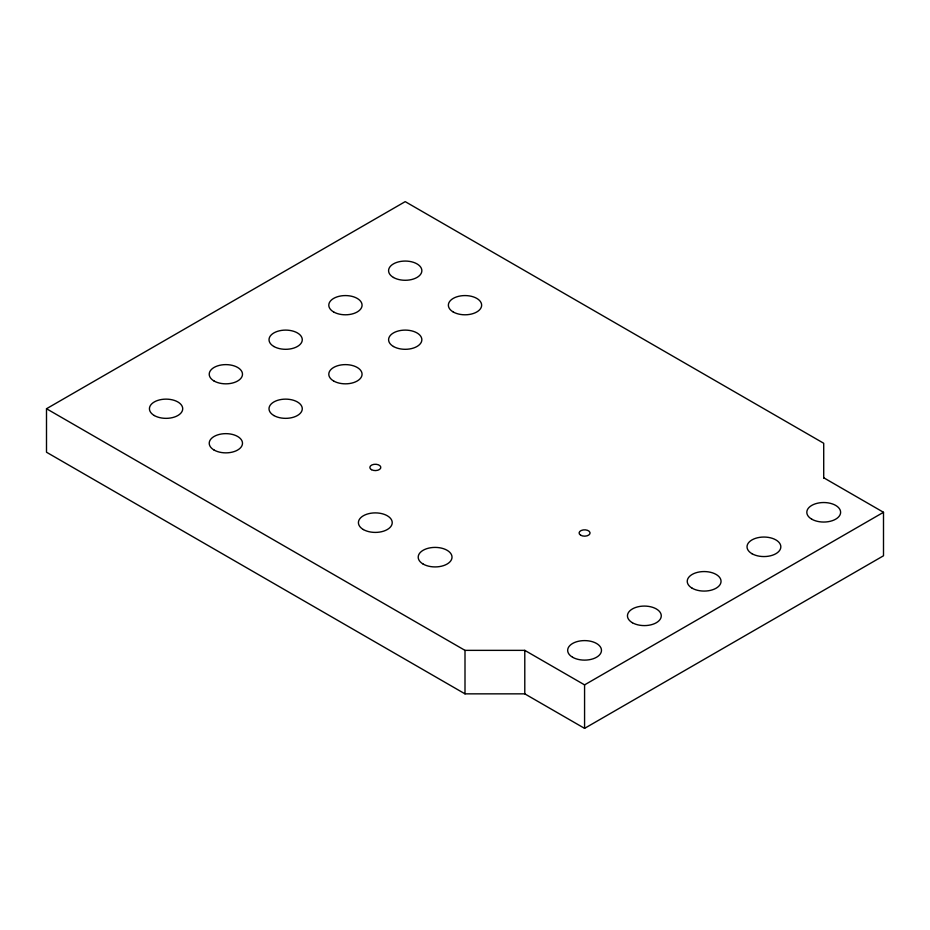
<?xml version="1.0" encoding="UTF-8"?>
<svg xmlns="http://www.w3.org/2000/svg" width="930" height="930" viewBox="0 0 930 930"><rect width="100%" height="100%" fill="white"/><g stroke="black" fill="none" stroke-linecap="round" stroke-linejoin="round"><path stroke-width="1.4" d="M823.713 477.776L883.5 512.291L883.5 555.78L584.575 728.364L524.787 693.85L465 693.85L46.5 452.224L46.5 408.735L405.213 201.636L823.713 443.261L823.713 478.043M46.5 408.735L465 650.361L524.787 650.361L584.575 684.875L883.5 512.291M584.575 684.875L584.575 728.364M524.787 650.361L524.787 693.85M465 650.361L465 693.85M580.692 535.238A5.487 3.174 0 0 0 589.876 533.82A5.487 3.174 0 0 0 583.145 529.937A5.487 3.174 0 0 0 580.692 535.238M371.442 469.662A5.487 3.174 0 0 0 380.626 468.243A5.487 3.174 0 0 0 373.895 464.361A5.487 3.174 0 0 0 371.442 469.662M811.762 519.196A16.914 9.765 0 0 0 840.046 514.813A16.914 9.765 0 0 0 819.342 502.863A16.914 9.765 0 0 0 811.762 519.196M751.975 553.71A16.914 9.765 0 0 0 780.258 549.339A16.914 9.765 0 0 0 759.554 537.377A16.914 9.765 0 0 0 751.975 553.71M692.187 588.225A16.914 9.765 0 0 0 720.471 583.854A16.914 9.765 0 0 0 699.767 571.892A16.914 9.765 0 0 0 692.187 588.225M632.4 622.74A16.914 9.765 0 0 0 660.695 618.369A16.914 9.765 0 0 0 639.98 606.407A16.914 9.765 0 0 0 632.4 622.74M572.613 657.266A16.914 9.765 0 0 0 600.908 652.883A16.914 9.765 0 0 0 580.192 640.933A16.914 9.765 0 0 0 572.613 657.266M363.363 529.554A16.914 9.765 0 0 0 391.658 525.171A16.914 9.765 0 0 0 370.942 513.221A16.914 9.765 0 0 0 363.363 529.554M423.15 564.068A16.914 9.765 0 0 0 451.445 559.686A16.914 9.765 0 0 0 430.73 547.735A16.914 9.765 0 0 0 423.15 564.068M214.086 450.05A16.647 9.614 0 0 0 241.928 445.749A16.647 9.614 0 0 0 221.549 433.973A16.647 9.614 0 0 0 214.086 450.05M154.299 415.536A16.647 9.614 0 0 0 182.152 411.223A16.647 9.614 0 0 0 161.762 399.458A16.647 9.614 0 0 0 154.299 415.536M273.873 415.536A16.647 9.614 0 0 0 301.715 411.223A16.647 9.614 0 0 0 281.337 399.458A16.647 9.614 0 0 0 273.873 415.536M214.086 381.021A16.647 9.614 0 0 0 241.928 376.708A16.647 9.614 0 0 0 221.549 364.944A16.647 9.614 0 0 0 214.086 381.021M333.661 381.021A16.647 9.614 0 0 0 361.503 376.708A16.647 9.614 0 0 0 341.124 364.944A16.647 9.614 0 0 0 333.661 381.021M273.873 346.495A16.647 9.614 0 0 0 301.715 342.194A16.647 9.614 0 0 0 281.337 330.429A16.647 9.614 0 0 0 273.873 346.495M393.448 346.495A16.647 9.614 0 0 0 421.29 342.194A16.647 9.614 0 0 0 400.911 330.429A16.647 9.614 0 0 0 393.448 346.495M333.661 311.98A16.647 9.614 0 0 0 361.503 307.679A16.647 9.614 0 0 0 341.124 295.903A16.647 9.614 0 0 0 333.661 311.98M453.236 311.98A16.647 9.614 0 0 0 481.077 307.679A16.647 9.614 0 0 0 460.687 295.903A16.647 9.614 0 0 0 453.236 311.98M393.448 277.466A16.647 9.614 0 0 0 421.29 273.164A16.647 9.614 0 0 0 400.911 261.388A16.647 9.614 0 0 0 393.448 277.466"/></g></svg>
